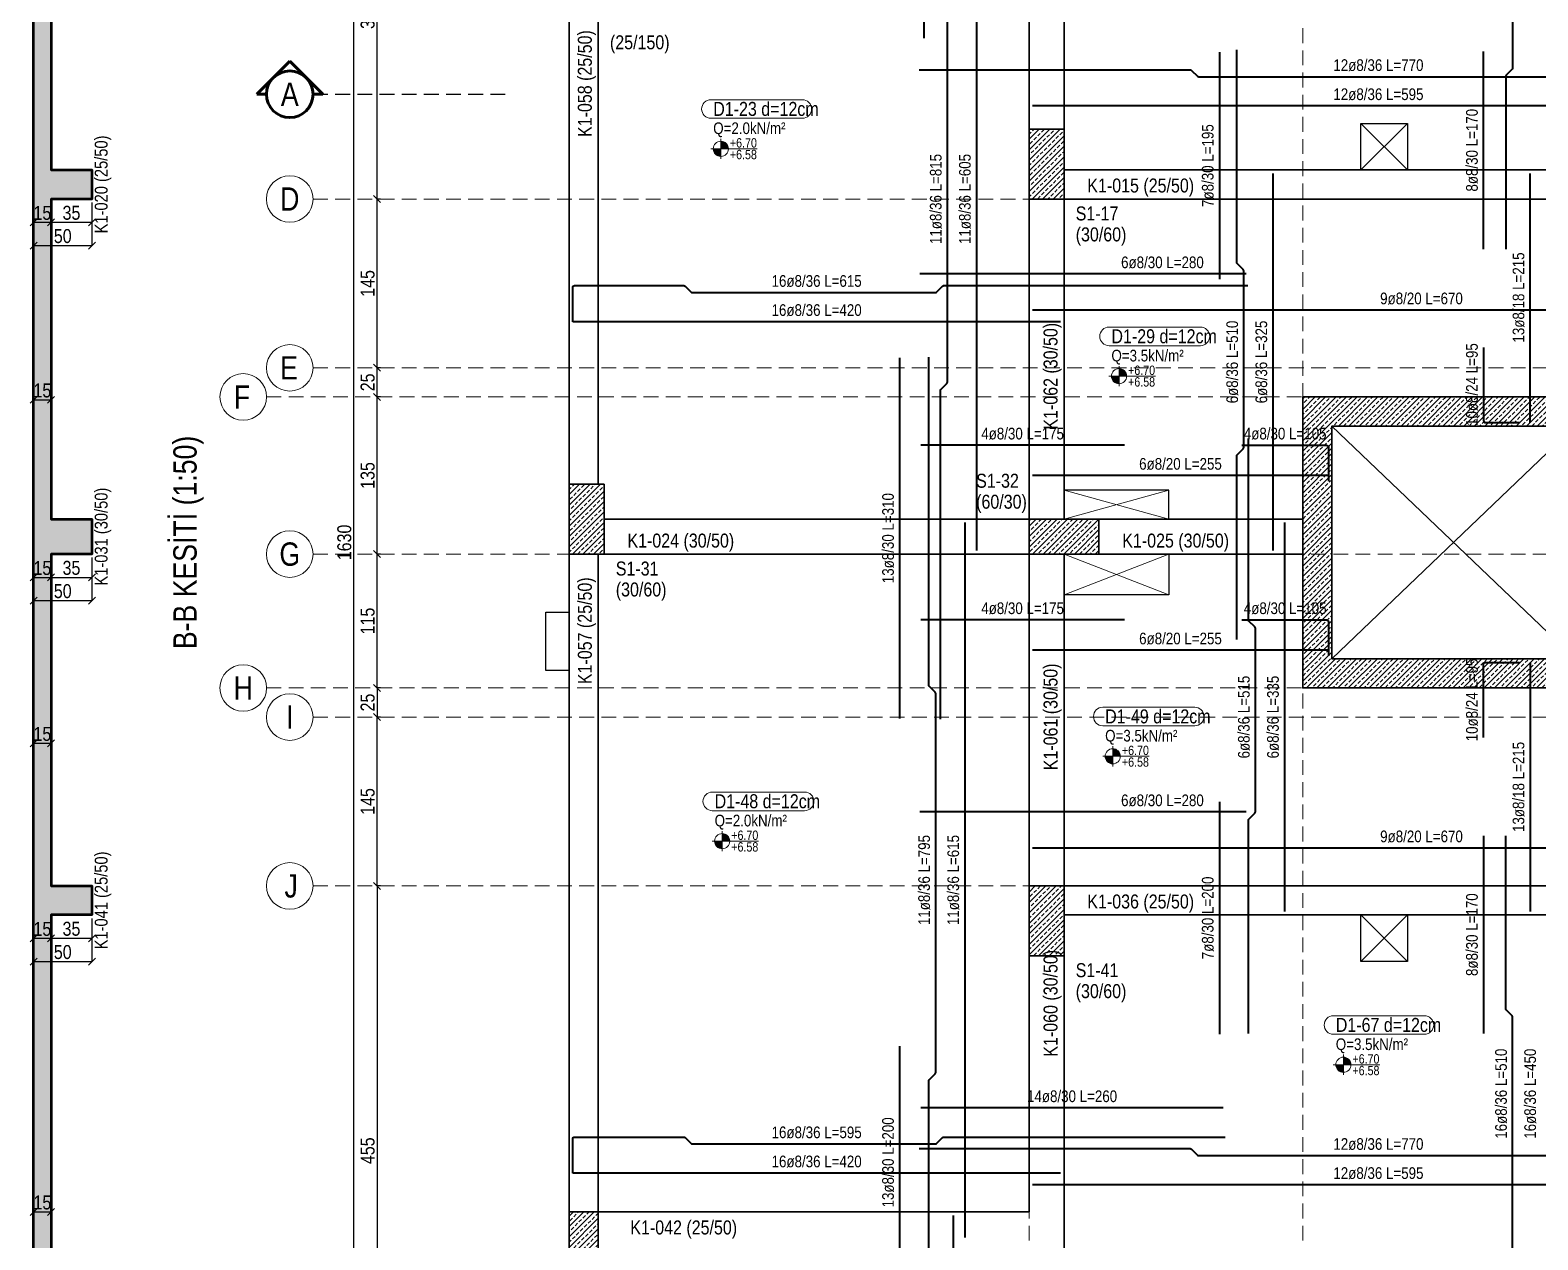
# Model space of a CAD drawing. Header units: millimetres. Extents: x 918 to 6439, y 631 to 3135.
# Drawn here: x 941 to 2236, y 1176 to 2215 of the extents above; entities that cross this region are included whole.
import ezdxf
from ezdxf.enums import TextEntityAlignment as Align

# ---------------------------------------------------------------- set-up
doc = ezdxf.new("R2010")
doc.units = ezdxf.units.MM
doc.linetypes.add('DASHED', pattern=[19.05, 12.7, -6.35])
for name, color, linetype, lineweight in [('AKS BALONU (BEYKENT)', 7, 'Continuous', 20), ('AKS CIZGISI (BEYKENT)', 252, 'DASHED', 20), ('AKS OLCU (BEYKENT)', 200, 'Continuous', 20), ('AKS YAZISI (BEYKENT)', 3, 'Continuous', 20), ('CIZGI (BEYKENT)', 1, 'Continuous', 20), ('DONATI (BEYKENT)', 4, 'Continuous', 40), ('DONATI YAZISI (BEYKENT)', 3, 'Continuous', 20), ('DOSEME ISMI (BEYKENT)', 9, 'Continuous', 20), ('DOSEME PAFTA (BEYKENT)', 3, 'Continuous', 20), ('KALIP BOSLUK (BEYKENT)', 30, 'Continuous', 25), ('KAT SINIRI (BEYKENT)', 41, 'Continuous', 25), ('KESIT (BEYKENT)', 151, 'Continuous', 25), ('KESIT CIZGISI (BEYKENT)', 3, 'Continuous', 50), ('KESIT ISMI (BEYKENT)', 6, 'Continuous', 20), ('KIRIS (BEYKENT)', 2, 'Continuous', 30), ('KIRIS ISMI (BEYKENT)', 40, 'Continuous', 20), ('KOLON (BEYKENT)', 3, 'Continuous', 30), ('KOLON ISMI (BEYKENT)', 91, 'Continuous', 20), ('KOT CIZGISI (BEYKENT)', 7, 'Continuous', 20), ('KOT YAZI (BEYKENT)', 7, 'Continuous', 20), ('OLCU (BEYKENT)', 14, 'Continuous', 20), ('TARAMA (BEYKENT)', 252, 'Continuous', 20), ('YUK YAZISI (BEYKENT)', 140, 'Continuous', 20)]:
    doc.layers.add(name, color=color, linetype=linetype, lineweight=lineweight)
doc.styles.add('DONATI YAZISI (BEYKENT)', font='')
doc.styles.add('YAZI (BEYKENT)', font='')
doc.styles.get('DONATI YAZISI (BEYKENT)').set_extended_font_data('Bahnschrift Light Condensed')
doc.styles.get('YAZI (BEYKENT)').set_extended_font_data('Bahnschrift Light Condensed')
doc.dimstyles.new('AKS_OLCU', dxfattribs={"dimtxt": 12, "dimasz": 3, "dimexe": 0.18, "dimexo": 3, "dimgap": 2, "dimtad": 1, "dimdec": 0, "dimrnd": 0.5, "dimzin": 12, "dimdsep": 46, "dimtxsty": 'YAZI (BEYKENT)', "dimtsz": 3, "dimcen": 0.09, "dimclrt": 7, "dimadec": 0, "dimazin": 0, "dimtfac": 1, "dimtdec": 4, "dimtix": 1, "dimtmove": 0, "dimatfit": 3, "dimfxl": 1, "dimtolj": 1, "dimtzin": 0, "dimarcsym": 0})
doc.dimstyles.new('PLAN_OLCU', dxfattribs={"dimtxt": 12, "dimasz": 3, "dimexe": 0.18, "dimexo": 3, "dimgap": 2, "dimtad": 1, "dimdec": 0, "dimrnd": 0.5, "dimzin": 12, "dimdsep": 46, "dimtxsty": 'YAZI (BEYKENT)', "dimtsz": 3, "dimcen": 0.09, "dimclrt": 7, "dimadec": 0, "dimazin": 0, "dimtfac": 1, "dimtdec": 4, "dimtix": 1, "dimtmove": 0, "dimatfit": 3, "dimfxl": 1, "dimtolj": 1, "dimtzin": 0, "dimarcsym": 0})
pattern_1 = [(45, (-160760.9784, -10846.006), (-4.49012806, 4.49012806), []), (45, (-160756.488, -10846.006), (-4.49012806, 4.49012806), [3.175, -1.5875])]

# ---------------------------------------------------------------- blocks, each defined once
blk = doc.blocks.new('*D192')
at = {"layer": 'DEFPOINTS', "color": 0, "transparency": 16777216}
for p in [(944, 2069.6), (959, 2069.6), (959, 2049.6)]:
    blk.add_point(p, dxfattribs=at)
at = {"layer": 'OLCU (BEYKENT)', "color": 0, "lineweight": -2, "transparency": 16777216}
for p, q in [((944, 2066.6), (944, 2049.4)), ((959, 2066.6), (959, 2049.4)), ((941, 2046.6), (947, 2052.6)), ((944, 2049.6), (959, 2049.6)), ((956, 2046.6), (962, 2052.6))]:
    blk.add_line(p, q, dxfattribs=at)
at = {"layer": 'OLCU (BEYKENT)', "color": 7, "lineweight": 20, "transparency": 16777216, "insert": (951.5, 2057.6), "char_height": 12, "attachment_point": 5, "style": 'YAZI (BEYKENT)'}
blk.add_mtext('\\A1;15', dxfattribs=at)
blk = doc.blocks.new('*D193')
at = {"layer": 'DEFPOINTS', "color": 0, "transparency": 16777216}
for p in [(959, 2069.6), (994, 2069.6), (994, 2049.6)]:
    blk.add_point(p, dxfattribs=at)
at = {"layer": 'OLCU (BEYKENT)', "color": 0, "lineweight": -2, "transparency": 16777216}
for p, q in [((959, 2066.6), (959, 2049.4)), ((994, 2066.6), (994, 2049.4)), ((956, 2046.6), (962, 2052.6)), ((959, 2049.6), (994, 2049.6)), ((991, 2046.6), (997, 2052.6))]:
    blk.add_line(p, q, dxfattribs=at)
at = {"layer": 'OLCU (BEYKENT)', "color": 7, "lineweight": 20, "transparency": 16777216, "insert": (976.5, 2057.7), "char_height": 12, "attachment_point": 5, "style": 'YAZI (BEYKENT)'}
blk.add_mtext('\\A1;35', dxfattribs=at)
blk = doc.blocks.new('*D194')
at = {"layer": 'DEFPOINTS', "color": 0, "transparency": 16777216}
for p in [(944, 2069.6), (994, 2069.6), (994, 2029.6)]:
    blk.add_point(p, dxfattribs=at)
at = {"layer": 'OLCU (BEYKENT)', "color": 0, "lineweight": -2, "transparency": 16777216}
for p, q in [((944, 2066.6), (944, 2029.4)), ((994, 2066.6), (994, 2029.4)), ((941, 2026.6), (947, 2032.6)), ((944, 2029.6), (994, 2029.6)), ((991, 2026.6), (997, 2032.6))]:
    blk.add_line(p, q, dxfattribs=at)
at = {"layer": 'OLCU (BEYKENT)', "color": 7, "lineweight": 20, "transparency": 16777216, "insert": (969, 2037.7), "char_height": 12, "attachment_point": 5, "style": 'YAZI (BEYKENT)'}
blk.add_mtext('\\A1;50', dxfattribs=at)
blk = doc.blocks.new('*D195')
at = {"layer": 'DEFPOINTS', "color": 0, "transparency": 16777216}
for p in [(944, 1764.6), (959, 1764.6), (959, 1744.6)]:
    blk.add_point(p, dxfattribs=at)
at = {"layer": 'OLCU (BEYKENT)', "color": 0, "lineweight": -2, "transparency": 16777216}
for p, q in [((944, 1761.6), (944, 1744.4)), ((959, 1761.6), (959, 1744.4)), ((941, 1741.6), (947, 1747.6)), ((944, 1744.6), (959, 1744.6)), ((956, 1741.6), (962, 1747.6))]:
    blk.add_line(p, q, dxfattribs=at)
at = {"layer": 'OLCU (BEYKENT)', "color": 7, "lineweight": 20, "transparency": 16777216, "insert": (951.5, 1752.6), "char_height": 12, "attachment_point": 5, "style": 'YAZI (BEYKENT)'}
blk.add_mtext('\\A1;15', dxfattribs=at)
blk = doc.blocks.new('*D196')
at = {"layer": 'DEFPOINTS', "color": 0, "transparency": 16777216}
for p in [(959, 1764.6), (994, 1764.6), (994, 1744.6)]:
    blk.add_point(p, dxfattribs=at)
at = {"layer": 'OLCU (BEYKENT)', "color": 0, "lineweight": -2, "transparency": 16777216}
for p, q in [((959, 1761.6), (959, 1744.4)), ((994, 1761.6), (994, 1744.4)), ((956, 1741.6), (962, 1747.6)), ((959, 1744.6), (994, 1744.6)), ((991, 1741.6), (997, 1747.6))]:
    blk.add_line(p, q, dxfattribs=at)
at = {"layer": 'OLCU (BEYKENT)', "color": 7, "lineweight": 20, "transparency": 16777216, "insert": (976.5, 1752.7), "char_height": 12, "attachment_point": 5, "style": 'YAZI (BEYKENT)'}
blk.add_mtext('\\A1;35', dxfattribs=at)
blk = doc.blocks.new('*D197')
at = {"layer": 'DEFPOINTS', "color": 0, "transparency": 16777216}
for p in [(944, 1764.6), (994, 1764.6), (994, 1724.6)]:
    blk.add_point(p, dxfattribs=at)
at = {"layer": 'OLCU (BEYKENT)', "color": 0, "lineweight": -2, "transparency": 16777216}
for p, q in [((944, 1761.6), (944, 1724.4)), ((994, 1761.6), (994, 1724.4)), ((941, 1721.6), (947, 1727.6)), ((944, 1724.6), (994, 1724.6)), ((991, 1721.6), (997, 1727.6))]:
    blk.add_line(p, q, dxfattribs=at)
at = {"layer": 'OLCU (BEYKENT)', "color": 7, "lineweight": 20, "transparency": 16777216, "insert": (969, 1732.7), "char_height": 12, "attachment_point": 5, "style": 'YAZI (BEYKENT)'}
blk.add_mtext('\\A1;50', dxfattribs=at)
blk = doc.blocks.new('*D198')
at = {"layer": 'DEFPOINTS', "color": 0, "transparency": 16777216}
for p in [(944, 1454.6), (959, 1454.6), (959, 1434.6)]:
    blk.add_point(p, dxfattribs=at)
at = {"layer": 'OLCU (BEYKENT)', "color": 0, "lineweight": -2, "transparency": 16777216}
for p, q in [((944, 1451.6), (944, 1434.4)), ((959, 1451.6), (959, 1434.4)), ((941, 1431.6), (947, 1437.6)), ((956, 1431.6), (962, 1437.6)), ((944, 1434.6), (959, 1434.6))]:
    blk.add_line(p, q, dxfattribs=at)
at = {"layer": 'OLCU (BEYKENT)', "color": 7, "lineweight": 20, "transparency": 16777216, "insert": (951.5, 1442.6), "char_height": 12, "attachment_point": 5, "style": 'YAZI (BEYKENT)'}
blk.add_mtext('\\A1;15', dxfattribs=at)
blk = doc.blocks.new('*D199')
at = {"layer": 'DEFPOINTS', "color": 0, "transparency": 16777216}
for p in [(959, 1454.6), (994, 1454.6), (994, 1434.6)]:
    blk.add_point(p, dxfattribs=at)
at = {"layer": 'OLCU (BEYKENT)', "color": 0, "lineweight": -2, "transparency": 16777216}
for p, q in [((959, 1451.6), (959, 1434.4)), ((994, 1451.6), (994, 1434.4)), ((956, 1431.6), (962, 1437.6)), ((991, 1431.6), (997, 1437.6)), ((959, 1434.6), (994, 1434.6))]:
    blk.add_line(p, q, dxfattribs=at)
at = {"layer": 'OLCU (BEYKENT)', "color": 7, "lineweight": 20, "transparency": 16777216, "insert": (976.5, 1442.7), "char_height": 12, "attachment_point": 5, "style": 'YAZI (BEYKENT)'}
blk.add_mtext('\\A1;35', dxfattribs=at)
blk = doc.blocks.new('*D200')
at = {"layer": 'DEFPOINTS', "color": 0, "transparency": 16777216}
for p in [(944, 1454.6), (994, 1454.6), (994, 1414.6)]:
    blk.add_point(p, dxfattribs=at)
at = {"layer": 'OLCU (BEYKENT)', "color": 0, "lineweight": -2, "transparency": 16777216}
for p, q in [((944, 1451.6), (944, 1414.4)), ((994, 1451.6), (994, 1414.4)), ((941, 1411.6), (947, 1417.6)), ((944, 1414.6), (994, 1414.6)), ((991, 1411.6), (997, 1417.6))]:
    blk.add_line(p, q, dxfattribs=at)
at = {"layer": 'OLCU (BEYKENT)', "color": 7, "lineweight": 20, "transparency": 16777216, "insert": (969, 1422.7), "char_height": 12, "attachment_point": 5, "style": 'YAZI (BEYKENT)'}
blk.add_mtext('\\A1;50', dxfattribs=at)
blk = doc.blocks.new('*D206')
at = {"layer": 'DEFPOINTS', "color": 0, "transparency": 16777216}
for p in [(944, 1917.1), (959, 1917.1), (959, 1897.1)]:
    blk.add_point(p, dxfattribs=at)
at = {"layer": 'OLCU (BEYKENT)', "color": 0, "lineweight": -2, "transparency": 16777216}
for p, q in [((944, 1914.1), (944, 1896.9)), ((959, 1914.1), (959, 1896.9)), ((941, 1894.1), (947, 1900.1)), ((944, 1897.1), (959, 1897.1)), ((956, 1894.1), (962, 1900.1))]:
    blk.add_line(p, q, dxfattribs=at)
at = {"layer": 'OLCU (BEYKENT)', "color": 7, "lineweight": 20, "transparency": 16777216, "insert": (951.5, 1905.1), "char_height": 12, "attachment_point": 5, "style": 'YAZI (BEYKENT)'}
blk.add_mtext('\\A1;15', dxfattribs=at)
blk = doc.blocks.new('*D207')
at = {"layer": 'DEFPOINTS', "color": 0, "transparency": 16777216}
for p in [(944, 1622.1), (959, 1622.1), (959, 1602.1)]:
    blk.add_point(p, dxfattribs=at)
at = {"layer": 'OLCU (BEYKENT)', "color": 0, "lineweight": -2, "transparency": 16777216}
for p, q in [((944, 1619.1), (944, 1601.9)), ((959, 1619.1), (959, 1601.9)), ((941, 1599.1), (947, 1605.1)), ((944, 1602.1), (959, 1602.1)), ((956, 1599.1), (962, 1605.1))]:
    blk.add_line(p, q, dxfattribs=at)
at = {"layer": 'OLCU (BEYKENT)', "color": 7, "lineweight": 20, "transparency": 16777216, "insert": (951.5, 1610.1), "char_height": 12, "attachment_point": 5, "style": 'YAZI (BEYKENT)'}
blk.add_mtext('\\A1;15', dxfattribs=at)
blk = doc.blocks.new('*D208')
at = {"layer": 'DEFPOINTS', "color": 0, "transparency": 16777216}
for p in [(944, 1219.6), (959, 1219.6), (959, 1199.6)]:
    blk.add_point(p, dxfattribs=at)
at = {"layer": 'OLCU (BEYKENT)', "color": 0, "lineweight": -2, "transparency": 16777216}
for p, q in [((944, 1216.6), (944, 1199.4)), ((959, 1216.6), (959, 1199.4)), ((941, 1196.6), (947, 1202.6)), ((944, 1199.6), (959, 1199.6)), ((956, 1196.6), (962, 1202.6))]:
    blk.add_line(p, q, dxfattribs=at)
at = {"layer": 'OLCU (BEYKENT)', "color": 7, "lineweight": 20, "transparency": 16777216, "insert": (951.5, 1207.6), "char_height": 12, "attachment_point": 5, "style": 'YAZI (BEYKENT)'}
blk.add_mtext('\\A1;15', dxfattribs=at)
blk = doc.blocks.new('*D241')
at = {"layer": 'AKS OLCU (BEYKENT)', "color": 0, "lineweight": -2, "transparency": 16777216}
for p, q in [((1222, 2586.6), (1216, 2592.6)), ((1219, 959.6), (1219, 2589.6)), ((1222, 2589.6), (1219.2, 2589.6)), ((1222, 956.6), (1216, 962.6)), ((1222, 959.6), (1219.2, 959.6))]:
    blk.add_line(p, q, dxfattribs=at)
at = {"layer": 'DEFPOINTS', "color": 0, "transparency": 16777216}
for p in [(1219, 2589.6), (1219, 2589.6), (1219, 959.6)]:
    blk.add_point(p, dxfattribs=at)
at = {"layer": 'AKS OLCU (BEYKENT)', "color": 7, "transparency": 16777216, "insert": (1210.9, 1774.6), "char_height": 12, "attachment_point": 5, "rotation": 90, "style": 'YAZI (BEYKENT)'}
blk.add_mtext('\\A1;1630', dxfattribs=at)
blk = doc.blocks.new('*D243')
at = {"layer": 'AKS OLCU (BEYKENT)', "color": 0, "lineweight": -2, "transparency": 16777216}
for p, q in [((1242, 1621.6), (1236, 1627.6)), ((1239, 1479.6), (1239, 1624.6)), ((1242, 1624.6), (1239.2, 1624.6)), ((1242, 1476.6), (1236, 1482.6)), ((1242, 1479.6), (1239.2, 1479.6))]:
    blk.add_line(p, q, dxfattribs=at)
at = {"layer": 'DEFPOINTS', "color": 0, "transparency": 16777216}
for p in [(1239, 1624.6), (1239, 1624.6), (1239, 1479.6)]:
    blk.add_point(p, dxfattribs=at)
at = {"layer": 'AKS OLCU (BEYKENT)', "color": 7, "transparency": 16777216, "insert": (1230.9, 1552.1), "char_height": 12, "attachment_point": 5, "rotation": 90, "style": 'YAZI (BEYKENT)'}
blk.add_mtext('\\A1;145', dxfattribs=at)
blk = doc.blocks.new('*D244')
at = {"layer": 'AKS OLCU (BEYKENT)', "color": 0, "lineweight": -2, "transparency": 16777216}
for p, q in [((1242, 1761.6), (1236, 1767.6)), ((1239, 1649.6), (1239, 1764.6)), ((1242, 1764.6), (1239.2, 1764.6)), ((1242, 1646.6), (1236, 1652.6)), ((1242, 1649.6), (1239.2, 1649.6))]:
    blk.add_line(p, q, dxfattribs=at)
at = {"layer": 'DEFPOINTS', "color": 0, "transparency": 16777216}
for p in [(1239, 1764.6), (1239, 1764.6), (1239, 1649.6)]:
    blk.add_point(p, dxfattribs=at)
at = {"layer": 'AKS OLCU (BEYKENT)', "color": 7, "transparency": 16777216, "insert": (1230.9, 1707.1), "char_height": 12, "attachment_point": 5, "rotation": 90, "style": 'YAZI (BEYKENT)'}
blk.add_mtext('\\A1;115', dxfattribs=at)
blk = doc.blocks.new('*D245')
at = {"layer": 'AKS OLCU (BEYKENT)', "color": 0, "lineweight": -2, "transparency": 16777216}
for p, q in [((1242, 1896.6), (1236, 1902.6)), ((1239, 1764.6), (1239, 1899.6)), ((1242, 1899.6), (1239.2, 1899.6)), ((1242, 1761.6), (1236, 1767.6)), ((1242, 1764.6), (1239.2, 1764.6))]:
    blk.add_line(p, q, dxfattribs=at)
at = {"layer": 'DEFPOINTS', "color": 0, "transparency": 16777216}
for p in [(1239, 1899.6), (1239, 1899.6), (1239, 1764.6)]:
    blk.add_point(p, dxfattribs=at)
at = {"layer": 'AKS OLCU (BEYKENT)', "color": 7, "transparency": 16777216, "insert": (1230.9, 1832.1), "char_height": 12, "attachment_point": 5, "rotation": 90, "style": 'YAZI (BEYKENT)'}
blk.add_mtext('\\A1;135', dxfattribs=at)
blk = doc.blocks.new('*D246')
at = {"layer": 'AKS OLCU (BEYKENT)', "color": 0, "lineweight": -2, "transparency": 16777216}
for p, q in [((1242, 2066.6), (1236, 2072.6)), ((1239, 1924.6), (1239, 2069.6)), ((1242, 2069.6), (1239.2, 2069.6)), ((1242, 1921.6), (1236, 1927.6)), ((1242, 1924.6), (1239.2, 1924.6))]:
    blk.add_line(p, q, dxfattribs=at)
at = {"layer": 'DEFPOINTS', "color": 0, "transparency": 16777216}
for p in [(1239, 2069.6), (1239, 2069.6), (1239, 1924.6)]:
    blk.add_point(p, dxfattribs=at)
at = {"layer": 'AKS OLCU (BEYKENT)', "color": 7, "transparency": 16777216, "insert": (1230.9, 1997.1), "char_height": 12, "attachment_point": 5, "rotation": 90, "style": 'YAZI (BEYKENT)'}
blk.add_mtext('\\A1;145', dxfattribs=at)
blk = doc.blocks.new('*D247')
at = {"layer": 'AKS OLCU (BEYKENT)', "color": 0, "lineweight": -2, "transparency": 16777216}
for p, q in [((1242, 2381.6), (1236, 2387.6)), ((1239, 2069.6), (1239, 2384.6)), ((1242, 2384.6), (1239.2, 2384.6)), ((1242, 2066.6), (1236, 2072.6)), ((1242, 2069.6), (1239.2, 2069.6))]:
    blk.add_line(p, q, dxfattribs=at)
at = {"layer": 'DEFPOINTS', "color": 0, "transparency": 16777216}
for p in [(1239, 2384.6), (1239, 2384.6), (1239, 2069.6)]:
    blk.add_point(p, dxfattribs=at)
at = {"layer": 'AKS OLCU (BEYKENT)', "color": 7, "transparency": 16777216, "insert": (1230.9, 2227.1), "char_height": 12, "attachment_point": 5, "rotation": 90, "style": 'YAZI (BEYKENT)'}
blk.add_mtext('\\A1;315', dxfattribs=at)
blk = doc.blocks.new('*D250')
at = {"layer": 'AKS OLCU (BEYKENT)', "color": 0, "lineweight": -2, "transparency": 16777216}
for p, q in [((1242, 1921.6), (1236, 1927.6)), ((1239, 1899.6), (1239, 1924.6)), ((1241.8, 1924.6), (1239.2, 1924.6)), ((1242, 1896.6), (1236, 1902.6)), ((1242, 1899.6), (1239.2, 1899.6))]:
    blk.add_line(p, q, dxfattribs=at)
at = {"layer": 'DEFPOINTS', "color": 0, "transparency": 16777216}
for p in [(1238.8, 1924.6), (1239, 1924.6), (1239, 1899.6)]:
    blk.add_point(p, dxfattribs=at)
at = {"layer": 'AKS OLCU (BEYKENT)', "color": 7, "transparency": 16777216, "insert": (1230.9, 1912.1), "char_height": 12, "attachment_point": 5, "rotation": 90, "style": 'YAZI (BEYKENT)'}
blk.add_mtext('\\A1;25', dxfattribs=at)
blk = doc.blocks.new('*D251')
at = {"layer": 'AKS OLCU (BEYKENT)', "color": 0, "lineweight": -2, "transparency": 16777216}
for p, q in [((1242, 1646.6), (1236, 1652.6)), ((1239, 1649.6), (1239, 1624.6)), ((1242, 1649.6), (1239.2, 1649.6)), ((1242, 1621.6), (1236, 1627.6)), ((1241.8, 1624.6), (1239.2, 1624.6))]:
    blk.add_line(p, q, dxfattribs=at)
at = {"layer": 'DEFPOINTS', "color": 0, "transparency": 16777216}
for p in [(1239, 1649.6), (1238.8, 1624.6), (1239, 1624.6)]:
    blk.add_point(p, dxfattribs=at)
at = {"layer": 'AKS OLCU (BEYKENT)', "color": 7, "transparency": 16777216, "insert": (1230.9, 1637.1), "char_height": 12, "attachment_point": 5, "rotation": 90, "style": 'YAZI (BEYKENT)'}
blk.add_mtext('\\A1;25', dxfattribs=at)
blk = doc.blocks.new('*D252')
at = {"layer": 'AKS OLCU (BEYKENT)', "color": 0, "lineweight": -2, "transparency": 16777216}
for p, q in [((1242, 1476.6), (1236, 1482.6)), ((1239, 1479.6), (1239, 1024.6)), ((1242, 1479.6), (1239.2, 1479.6)), ((1242, 1021.6), (1236, 1027.6)), ((1242, 1024.6), (1239.2, 1024.6))]:
    blk.add_line(p, q, dxfattribs=at)
at = {"layer": 'DEFPOINTS', "color": 0, "transparency": 16777216}
for p in [(1239, 1479.6), (1239, 1024.6), (1239, 1024.6)]:
    blk.add_point(p, dxfattribs=at)
at = {"layer": 'AKS OLCU (BEYKENT)', "color": 7, "transparency": 16777216, "insert": (1230.9, 1252.1), "char_height": 12, "attachment_point": 5, "rotation": 90, "style": 'YAZI (BEYKENT)'}
blk.add_mtext('\\A1;455', dxfattribs=at)

msp = doc.modelspace()

# ---------------------------------------------------------------- hatches: boundary and pattern name
at = {"layer": 'KOT CIZGISI (BEYKENT)', "true_color": 0x000000}
h = msp.add_hatch(color=18, dxfattribs=at)
h.dxf.hatch_style = 1
h.paths.add_polyline_path([(1534.2, 2112.7), (1527.7, 2112.7, 0.414214), (1534.2, 2106.2)])
h = msp.add_hatch(color=18, dxfattribs=at)
h.dxf.hatch_style = 1
h.paths.add_polyline_path([(1534.2, 2119.2), (1534.2, 2112.7), (1540.7, 2112.7, 0.414214)])
h = msp.add_hatch(color=18, dxfattribs=at)
h.dxf.hatch_style = 1
h.paths.add_polyline_path([(1876.2, 1917.4), (1869.7, 1917.4, 0.414214), (1876.2, 1910.9)])
h = msp.add_hatch(color=18, dxfattribs=at)
h.dxf.hatch_style = 1
h.paths.add_polyline_path([(1876.2, 1923.9), (1876.2, 1917.4), (1882.8, 1917.4, 0.414214)])
h = msp.add_hatch(color=18, dxfattribs=at)
h.dxf.hatch_style = 1
h.paths.add_polyline_path([(1870.8, 1597.4), (1870.8, 1590.9), (1877.4, 1590.9, 0.414214)])
h = msp.add_hatch(color=18, dxfattribs=at)
h.dxf.hatch_style = 1
h.paths.add_polyline_path([(1870.8, 1590.9), (1864.3, 1590.9, 0.414214), (1870.8, 1584.4)])
h = msp.add_hatch(color=18, dxfattribs=at)
h.dxf.hatch_style = 1
h.paths.add_polyline_path([(1535.4, 1518), (1528.9, 1518, 0.414214), (1535.4, 1511.5)])
h = msp.add_hatch(color=18, dxfattribs=at)
h.dxf.hatch_style = 1
h.paths.add_polyline_path([(1535.4, 1524.5), (1535.4, 1518), (1542, 1518, 0.414214)])
h = msp.add_hatch(color=18, dxfattribs=at)
h.dxf.hatch_style = 1
h.paths.add_polyline_path([(2068.9, 1326), (2062.4, 1326, 0.414214), (2068.9, 1319.4)])
h = msp.add_hatch(color=18, dxfattribs=at)
h.dxf.hatch_style = 1
h.paths.add_polyline_path([(2068.9, 1332.5), (2068.9, 1326), (2075.4, 1326, 0.414214)])
at = {"layer": 'TARAMA (BEYKENT)'}
h = msp.add_hatch(dxfattribs=at)
h.set_pattern_fill('ANSI33', color=256, style=0)
h.set_pattern_definition(pattern_1)
h.paths.add_polyline_path([(959, 879.6), (944, 879.6), (944, 2669.6), (959, 2669.6), (959, 2589.6), (994, 2589.6), (994, 2559.6), (959, 2559.6), (959, 2094.6), (994, 2094.6), (994, 2069.6), (959, 2069.6), (959, 1794.6), (994, 1794.6), (994, 1764.6), (959, 1764.6), (959, 1479.6), (994, 1479.6), (994, 1454.6), (959, 1454.6), (959, 989.6), (994, 989.6), (994, 959.6), (959, 959.6)])
h = msp.add_hatch(dxfattribs=at)
h.set_pattern_fill('ANSI33', color=256, style=0)
h.set_pattern_definition(pattern_1)
h.paths.add_polyline_path([(1799, 2069.6), (1829, 2069.6), (1829, 2129.6), (1799, 2129.6)])
h = msp.add_hatch(dxfattribs=at)
h.set_pattern_fill('ANSI33', color=256, style=0)
h.set_pattern_definition(pattern_1)
h.paths.add_polyline_path([(2034, 1899.6), (2034, 1649.6), (2263, 1649.6), (2263, 1624.6), (2293, 1624.6), (2293, 1674.6), (2059, 1674.6), (2059, 1874.6), (2293, 1874.6), (2293, 1924.6), (2263, 1924.6), (2263, 1899.6)])
h = msp.add_hatch(dxfattribs=at)
h.set_pattern_fill('ANSI33', color=256, style=0)
h.set_pattern_definition(pattern_1)
h.paths.add_polyline_path([(1404, 1764.6), (1434, 1764.6), (1434, 1824.6), (1404, 1824.6)])
h = msp.add_hatch(dxfattribs=at)
h.set_pattern_fill('ANSI33', color=256, style=0)
h.set_pattern_definition(pattern_1)
h.paths.add_polyline_path([(1799, 1764.6), (1859, 1764.6), (1859, 1794.6), (1799, 1794.6)])
h = msp.add_hatch(dxfattribs=at)
h.set_pattern_fill('ANSI33', color=256, style=0)
h.set_pattern_definition(pattern_1)
h.paths.add_polyline_path([(1799, 1419.6), (1829, 1419.6), (1829, 1479.6), (1799, 1479.6)])
h = msp.add_hatch(dxfattribs=at)
h.set_pattern_fill('ANSI33', color=256, style=0)
h.set_pattern_definition(pattern_1)
h.paths.add_polyline_path([(1404, 1024.6), (1429, 1024.6), (1429, 1199.6), (1404, 1199.6)])

# ---------------------------------------------------------------- linework, layer by layer
at = {"layer": 'AKS BALONU (BEYKENT)'}
for centre in [(1164, 2069.6), (1164, 1924.6), (1124, 1899.6), (1164, 1764.6), (1124, 1649.6), (1164, 1624.6), (1164, 1479.6)]:
    msp.add_circle(centre, 20, dxfattribs=at)
at = {"layer": 'AKS CIZGISI (BEYKENT)'}
for p, q in [((1404, 679.6), (1404, 2869.6)), ((1799, 679.6), (1799, 2869.6)), ((2034, 679.6), (2034, 2869.6)), ((1184, 2069.6), (6359, 2069.6)), ((1184, 1924.6), (6359, 1924.6)), ((1144, 1899.6), (6399, 1899.6)), ((1184, 1764.6), (6359, 1764.6)), ((1144, 1649.6), (6399, 1649.6)), ((1184, 1624.6), (6359, 1624.6)), ((1184, 1479.6), (6359, 1479.6))]:
    msp.add_line(p, q, dxfattribs=at)
at = {"layer": 'CIZGI (BEYKENT)'}
for p, q in [((2084, 2094.6), (2124, 2134.6)), ((2084, 2134.6), (2124, 2094.6)), ((2059, 1674.6), (2268, 1874.6)), ((2059, 1874.6), (2268, 1674.6)), ((1829, 1794.6), (1919, 1819.6)), ((1829, 1819.6), (1919, 1794.6)), ((1829, 1729.6), (1919, 1764.6)), ((1829, 1764.6), (1919, 1729.6)), ((2084, 1414.6), (2124, 1454.6)), ((2084, 1454.6), (2124, 1414.6))]:
    msp.add_line(p, q, dxfattribs=at)
at = {"layer": 'DONATI (BEYKENT)'}
for points in [[(1708.8, 2207.8), (1708.8, 2605.1, -0.414214), (1710.3, 2606.6), (1714.8, 2606.6)], [(2208.3, 2532.3), (2208.3, 2419.2, 0.198912), (2208.8, 2418.1), (2213.9, 2413, -0.198912), (2214.3, 2411.9), (2214.3, 2182.2, -0.198912), (2213.9, 2181.1), (2208.8, 2176, 0.198912), (2208.3, 2174.9), (2208.3, 2026.6)], [(1722.8, 1622.8), (1722.8, 1904.9, -0.198912), (1723.2, 1906), (1728.3, 1911.1, 0.198912), (1728.8, 1912.2), (1728.8, 2231.9, 0.198912), (1728.3, 2233), (1723.2, 2238.1, -0.198912), (1722.8, 2239.2), (1722.8, 2433.6)], [(1977.4, 1691.3), (1977.4, 1848.9, -0.198912), (1977.8, 1850), (1982.9, 1855.1, 0.198912), (1983.4, 1856.2), (1983.4, 2007.9, 0.198912), (1982.9, 2009), (1977.8, 2014.1, -0.198912), (1977.4, 2015.2), (1977.4, 2197.8)], [(1704.5, 2180.6), (1937.4, 2180.6, -0.198912), (1938.5, 2180.1), (1943.6, 2175, 0.198912), (1944.6, 2174.6), (2258.4, 2174.6, 0.198912), (2259.5, 2175), (2264.6, 2180.1, -0.198912), (2265.6, 2180.6), (2469.8, 2180.6)], [(1407, 1964.2), (1407, 1993.7, -0.414214), (1408.5, 1995.2), (1502.4, 1995.2, -0.198912), (1503.5, 1994.7), (1508.6, 1989.6, 0.198912), (1509.6, 1989.2), (1718.4, 1989.2, 0.198912), (1719.5, 1989.6), (1724.6, 1994.7, -0.198912), (1725.6, 1995.2), (1986.8, 1995.2)], [(1712.8, 1142.8), (1712.8, 1311.9, -0.198912), (1713.2, 1313), (1718.3, 1318.1, 0.198912), (1718.8, 1319.2), (1718.8, 1644.9, 0.198912), (1718.3, 1646), (1713.2, 1651.1, -0.198912), (1712.8, 1652.2), (1712.8, 1933.8)], [(2189.3, 1942.1), (2189.3, 1879.1, 0.414214), (2190.8, 1877.6), (2220.3, 1877.6)], [(1981.8, 1858.1), (2054.5, 1858.1, -0.414214), (2056, 1856.6), (2056, 1827.1)], [(1987.4, 1352.8), (1987.4, 1535.9, -0.198912), (1987.8, 1537), (1992.9, 1542.1, 0.198912), (1993.4, 1543.2), (1993.4, 1700.9, 0.198912), (1992.9, 1702), (1987.8, 1707.1, -0.198912), (1987.4, 1708.2), (1987.4, 1863.8)], [(1981.8, 1708.1), (2054.5, 1708.1, -0.414214), (2056, 1706.6), (2056, 1677.1)], [(2189.3, 1607.1), (2189.3, 1670.1, -0.414214), (2190.8, 1671.6), (2220.3, 1671.6)], [(2208.3, 1016.8), (2208.3, 1129.9, -0.198912), (2208.8, 1131), (2213.9, 1136.1, 0.198912), (2214.3, 1137.2), (2214.3, 1366.9, 0.198912), (2213.9, 1368), (2208.8, 1373.1, -0.198912), (2208.3, 1374.2), (2208.3, 1522.6)], [(1407, 1232.9), (1407, 1262.4, -0.414214), (1408.5, 1263.9), (1502.4, 1263.9, -0.198912), (1503.5, 1263.5), (1508.6, 1258.3, 0.198912), (1509.6, 1257.9), (1718.4, 1257.9, 0.198912), (1719.5, 1258.3), (1724.6, 1263.5, -0.198912), (1725.6, 1263.9), (1967.3, 1263.9)], [(1704.5, 1253.9), (1937.4, 1253.9, -0.198912), (1938.5, 1253.5), (1943.6, 1248.3, 0.198912), (1944.6, 1247.9), (2258.4, 1247.9, 0.198912), (2259.5, 1248.3), (2264.6, 1253.5, -0.198912), (2265.6, 1253.9), (2469.8, 1253.9)]]:
    msp.add_lwpolyline(points, format="xyb", dxfattribs=at)
for points in [[(1753.8, 2371.6), (1753.8, 1767.6)], [(1962.4, 2195.8), (1962.4, 2000.8)], [(2189.3, 2026.6), (2189.3, 2196.3)], [(2396, 2149.6), (1802, 2149.6)], [(2008.4, 2091.6), (2008.4, 1767.6)], [(2229.3, 1877.6), (2229.3, 2091.6)], [(1985.3, 2005.2), (1705, 2005.2)], [(2470, 1974.2), (1802, 1974.2)], [(1826, 1964.2), (1407, 1964.2)], [(1687.8, 1933.3), (1687.8, 1623.3)], [(1880.8, 1858.1), (1706, 1858.1)], [(2056, 1832.1), (1802, 1832.1)], [(1743.8, 1791.6), (1743.8, 1177.6)], [(2018.4, 1791.6), (2018.4, 1457.6)], [(1880.8, 1708.1), (1706, 1708.1)], [(2056, 1682.1), (1802, 1682.1)], [(2229.3, 1671.6), (2229.3, 1457.6)], [(1985.3, 1543.1), (1705, 1543.1)], [(1962.4, 1551.8), (1962.4, 1352.3)], [(2189.3, 1522.6), (2189.3, 1352.8)], [(2470, 1512.1), (1802, 1512.1)], [(1687.8, 1341.8), (1687.8, 1142.3)], [(1965.8, 1288.9), (1706, 1288.9)], [(1826, 1232.9), (1407, 1232.9)], [(2396, 1222.9), (1802, 1222.9)], [(1733.8, 1196.6), (1733.8, 1027.6)]]:
    msp.add_lwpolyline(points, dxfattribs=at)
at = {"layer": 'DOSEME PAFTA (BEYKENT)'}
for points in [[(1525.7, 2154.9), (1604.2, 2154.9, -1), (1604.2, 2138.9), (1525.7, 2138.9, -1)], [(1867.7, 1959.6), (1946.1, 1959.6, -1), (1946.1, 1943.6), (1867.7, 1943.6, -1)], [(1862.3, 1633.1), (1941.2, 1633.1, -1), (1941.2, 1617.1), (1862.3, 1617.1, -1)], [(1526.9, 1560.2), (1606.2, 1560.2, -1), (1606.2, 1544.2), (1526.9, 1544.2, -1)], [(2060.4, 1368.1), (2138.5, 1368.1, -1), (2138.5, 1352.1), (2060.4, 1352.1, -1)]]:
    msp.add_lwpolyline(points, format="xyb", close=True, dxfattribs=at)
at = {"layer": 'KALIP BOSLUK (BEYKENT)'}
for points in [[(2084, 2134.6), (2124, 2134.6), (2124, 2094.6), (2084, 2094.6)], [(2059, 1874.6), (2268, 1874.6), (2268, 1674.6), (2059, 1674.6)], [(1919, 1819.6), (1829, 1819.6), (1829, 1794.6), (1919, 1794.6)], [(1919, 1729.6), (1829, 1729.6), (1829, 1764.6), (1919, 1764.6)], [(2084, 1454.6), (2124, 1454.6), (2124, 1414.6), (2084, 1414.6)]]:
    msp.add_lwpolyline(points, close=True, dxfattribs=at)
at = {"layer": 'KAT SINIRI (BEYKENT)'}
msp.add_lwpolyline([(4549, 939.6), (3884, 939.6), (3884, 994.6), (2084, 994.6), (2084, 939.6), (1404, 939.6), (1404, 1664.6), (1384, 1664.6), (1384, 1714.6), (1404, 1714.6), (1404, 2609.6), (2084, 2609.6), (2084, 2554.6), (3884, 2554.6), (3884, 2609.6), (4549, 2609.6)], dxfattribs=at)
at = {"layer": 'KESIT (BEYKENT)', "lineweight": 60}
for points in [[(1164, 2187.9), (1135.7, 2159.6)], [(1192.3, 2159.6), (1164, 2187.9)], [(1135.7, 2159.6), (1144, 2159.6)], [(1184, 2159.6), (1192.3, 2159.6)]]:
    msp.add_lwpolyline(points, dxfattribs=at)
at = {"layer": 'KESIT (BEYKENT)', "linetype": 'DASHED'}
msp.add_lwpolyline([(1184, 2159.6), (1354, 2159.6)], dxfattribs=at)
at = {"layer": 'KESIT (BEYKENT)', "lineweight": 60}
msp.add_circle((1164, 2159.6), 20, dxfattribs=at)
at = {"layer": 'KESIT CIZGISI (BEYKENT)'}
for points in [[(959, 879.6), (944, 879.6), (944, 2669.6)], [(959, 2559.6), (959, 2094.6), (994, 2094.6), (994, 2069.6), (959, 2069.6), (959, 1794.6), (994, 1794.6), (994, 1764.6), (959, 1764.6), (959, 1479.6), (994, 1479.6), (994, 1454.6), (959, 1454.6), (959, 989.6), (994, 989.6), (994, 959.6), (959, 959.6), (959, 879.6)]]:
    msp.add_lwpolyline(points, dxfattribs=at)
at = {"layer": 'KIRIS (BEYKENT)'}
for p, q in [((1799, 2129.6), (1799, 2329.6)), ((1829, 2329.6), (1829, 2129.6)), ((1404, 1824.6), (1404, 2234.6)), ((1429, 2234.6), (1429, 1824.6)), ((1829, 2094.6), (2374, 2094.6)), ((1799, 1794.6), (1799, 2069.6)), ((2374, 2069.6), (1829, 2069.6)), ((1829, 2069.6), (1829, 1794.6)), ((1434, 1794.6), (1799, 1794.6)), ((1859, 1794.6), (2034, 1794.6)), ((1404, 1199.6), (1404, 1764.6)), ((1429, 1764.6), (1429, 1199.6)), ((1799, 1764.6), (1434, 1764.6)), ((1799, 1479.6), (1799, 1764.6)), ((1829, 1764.6), (1829, 1479.6)), ((2034, 1764.6), (1859, 1764.6)), ((1829, 1479.6), (2374, 1479.6)), ((2374, 1454.6), (1829, 1454.6)), ((1799, 1199.6), (1799, 1419.6)), ((1829, 1419.6), (1829, 1054.6)), ((1429, 1199.6), (1799, 1199.6))]:
    msp.add_line(p, q, dxfattribs=at)
at = {"layer": 'KOLON (BEYKENT)'}
for points in [[(1799, 2069.6), (1829, 2069.6), (1829, 2129.6), (1799, 2129.6)], [(2034, 1899.6), (2034, 1649.6), (2263, 1649.6), (2263, 1624.6), (2293, 1624.6), (2293, 1674.6), (2059, 1674.6), (2059, 1874.6), (2293, 1874.6), (2293, 1924.6), (2263, 1924.6), (2263, 1899.6)], [(1404, 1764.6), (1434, 1764.6), (1434, 1824.6), (1404, 1824.6)], [(1799, 1764.6), (1859, 1764.6), (1859, 1794.6), (1799, 1794.6)], [(1799, 1419.6), (1829, 1419.6), (1829, 1479.6), (1799, 1479.6)], [(1404, 1024.6), (1429, 1024.6), (1429, 1199.6), (1404, 1199.6)]]:
    msp.add_lwpolyline(points, close=True, dxfattribs=at)
at = {"layer": 'KOT CIZGISI (BEYKENT)'}
for p, q in [((1525.5, 2112.7), (1565.5, 2112.7)), ((1534.2, 2121.4), (1534.2, 2104)), ((1867.5, 1917.4), (1907.5, 1917.4)), ((1876.2, 1926.1), (1876.2, 1908.7)), ((1870.8, 1599.6), (1870.8, 1582.2)), ((1862.2, 1590.9), (1902.2, 1590.9)), ((1526.7, 1518), (1566.7, 1518)), ((1535.4, 1526.7), (1535.4, 1509.3)), ((2068.9, 1334.7), (2068.9, 1317.3)), ((2060.2, 1326), (2100.2, 1326))]:
    msp.add_line(p, q, dxfattribs=at)
for centre in [(1534.2, 2112.7), (1876.2, 1917.4), (1870.8, 1590.9), (1535.4, 1518), (2068.9, 1326)]:
    msp.add_circle(centre, 6.52, dxfattribs=at)

# ---------------------------------------------------------------- texts
at = {"layer": 'AKS YAZISI (BEYKENT)', "style": 'YAZI (BEYKENT)'}
for s, p in [('D', (1164, 2069.6)), ('E', (1163.3, 1924.6)), ('F', (1123, 1899.6)), ('G', (1164, 1764.6)), ('H', (1124, 1649.6)), ('I', (1164, 1624.6)), ('J', (1165.2, 1479.6))]:
    msp.add_text(s, height=20, dxfattribs=at).set_placement(p, align=Align.MIDDLE_CENTER)
at = {"layer": 'DONATI YAZISI (BEYKENT)', "style": 'DONATI YAZISI (BEYKENT)'}
for s, p in [('12ø8/36 L=770', (2099, 2184.6)), ('12ø8/36 L=595', (2099, 2159.6)), ('6ø8/30 L=280', (1913.5, 2015.2)), ('16ø8/36 L=615', (1616.5, 1999.2)), ('9ø8/20 L=670', (2136, 1984.2)), ('16ø8/36 L=420', (1616.5, 1974.2)), ('4ø8/30 L=175', (1793.4, 1868.1)), ('4ø8/30 L=105', (2018.9, 1868.1)), ('6ø8/20 L=255', (1929, 1842.1)), ('4ø8/30 L=175', (1793.4, 1718.1)), ('4ø8/30 L=105', (2018.9, 1718.1)), ('6ø8/20 L=255', (1929, 1692.1)), ('6ø8/30 L=280', (1913.5, 1553.1)), ('9ø8/20 L=670', (2136, 1522.1)), ('14ø8/30 L=260', (1835.9, 1298.9)), ('16ø8/36 L=595', (1616.5, 1267.9)), ('12ø8/36 L=770', (2099, 1257.9)), ('16ø8/36 L=420', (1616.5, 1242.9)), ('12ø8/36 L=595', (2099, 1232.9))]:
    msp.add_text(s, height=10, dxfattribs=at).set_placement(p, align=Align.MIDDLE_CENTER)
for s, p in [('8ø8/30 L=170', (2179.3, 2111.5)), ('7ø8/30 L=195', (1952.4, 2098.3)), ('11ø8/36 L=815', (1718.8, 2069.6)), ('11ø8/36 L=605', (1743.8, 2069.6)), ('13ø8/18 L=215', (2219.3, 1985)), ('6ø8/36 L=510', (1973.4, 1929.6)), ('6ø8/36 L=325', (1998.4, 1929.6)), ('10ø8/24 L=95', (2179.3, 1910.2)), ('13ø8/30 L=310', (1677.8, 1778.3)), ('10ø8/24 L=95', (2179.3, 1639.3)), ('6ø8/36 L=515', (1983.4, 1624.6)), ('6ø8/36 L=335', (2008.4, 1624.6)), ('13ø8/18 L=215', (2219.3, 1564.6)), ('11ø8/36 L=795', (1708.8, 1484.6)), ('11ø8/36 L=615', (1733.8, 1484.6)), ('7ø8/30 L=200', (1952.4, 1452.1)), ('8ø8/30 L=170', (2179.3, 1437.7)), ('16ø8/36 L=510', (2204.3, 1301.1)), ('16ø8/36 L=450', (2229.3, 1301.1)), ('13ø8/30 L=200', (1677.8, 1242.1))]:
    msp.add_text(s, height=10, rotation=90, dxfattribs=at).set_placement(p, align=Align.MIDDLE_CENTER)
at = {"layer": 'DOSEME ISMI (BEYKENT)', "style": 'YAZI (BEYKENT)'}
for s, p in [('D1-23 d=12cm', (1527.7, 2137.4)), ('D1-29 d=12cm', (1869.7, 1942.1)), ('D1-49 d=12cm', (1864.3, 1615.6)), ('D1-48 d=12cm', (1528.9, 1542.7)), ('D1-67 d=12cm', (2062.4, 1350.6))]:
    msp.add_text(s, height=12, dxfattribs=at).set_placement(p, align=Align.BOTTOM_LEFT)
at = {"layer": 'KESIT ISMI (BEYKENT)', "lineweight": 20, "style": 'YAZI (BEYKENT)'}
msp.add_text('A', height=20, dxfattribs=at).set_placement((1164, 2159.6), align=Align.MIDDLE_CENTER)
msp.add_text('B-B KESİTİ (1:50)', height=20, rotation=90, dxfattribs=at).set_placement((1074, 1774.6), align=Align.MIDDLE_CENTER)
at = {"layer": 'KIRIS ISMI (BEYKENT)', "style": 'YAZI (BEYKENT)'}
for s, p in [('K1-058 (25/50)', (1427, 2214.6)), ('K1-062 (30/50)', (1827, 1963.2)), ('K1-057 (25/50)', (1427, 1744.6)), ('K1-061 (30/50)', (1827, 1670.6)), ('K1-060 (30/50)', (1827, 1424.6))]:
    msp.add_text(s, height=12, rotation=90, dxfattribs=at).set_placement(p, align=Align.BOTTOM_RIGHT)
for s, p in [('K1-020 (25/50)', (1002, 2082.1)), ('K1-031 (30/50)', (1002, 1779.6)), ('K1-041 (25/50)', (1002, 1467.1))]:
    msp.add_text(s, height=11, rotation=90, dxfattribs=at).set_placement(p, align=Align.MIDDLE_CENTER)
for s, p in [('K1-015 (25/50)', (1849, 2071.6)), ('K1-024 (30/50)', (1454, 1766.6)), ('K1-025 (30/50)', (1879, 1766.6)), ('K1-036 (25/50)', (1849, 1456.6)), ('K1-042 (25/50)', (1456.5, 1176.6))]:
    msp.add_text(s, height=12, dxfattribs=at).set_placement(p, align=Align.BOTTOM_LEFT)
at = {"layer": 'KOLON ISMI (BEYKENT)', "style": 'YAZI (BEYKENT)'}
for s, p in [('(25/150)', (1439, 2194.6)), ('S1-17', (1839, 2047.6)), ('(30/60)', (1839, 2029.6)), ('S1-32', (1753.5, 1818)), ('(60/30)', (1753.5, 1800)), ('S1-31', (1444, 1742.6)), ('(30/60)', (1444, 1724.6)), ('S1-41', (1839, 1397.6)), ('(30/60)', (1839, 1379.6))]:
    msp.add_text(s, height=12, dxfattribs=at).set_placement(p, align=Align.BOTTOM_LEFT)
at = {"layer": 'KOT YAZI (BEYKENT)', "style": 'YAZI (BEYKENT)'}
for s, p in [('+6.70', (1542, 2111.4)), ('+6.58', (1542, 2101.4)), ('+6.70', (1884, 1916.1)), ('+6.58', (1884, 1906.1)), ('+6.70', (1878.7, 1589.6)), ('+6.58', (1878.7, 1579.6)), ('+6.70', (1543.2, 1516.7)), ('+6.58', (1543.2, 1506.7)), ('+6.70', (2076.7, 1324.6)), ('+6.58', (2076.7, 1314.6))]:
    msp.add_text(s, height=8, dxfattribs=at).set_placement(p, align=Align.BOTTOM_LEFT)
at = {"layer": 'YUK YAZISI (BEYKENT)', "style": 'YAZI (BEYKENT)'}
for s, p in [('Q=2.0kN/m²', (1527.7, 2122.4)), ('Q=3.5kN/m²', (1869.7, 1927.1)), ('Q=3.5kN/m²', (1864.3, 1600.6)), ('Q=2.0kN/m²', (1528.9, 1527.7)), ('Q=3.5kN/m²', (2062.4, 1335.6))]:
    msp.add_text(s, height=10, dxfattribs=at).set_placement(p, align=Align.BOTTOM_LEFT)

# ---------------------------------------------------------------- dimensions: what is measured, and where the dimension line sits
at = {"layer": 'AKS OLCU (BEYKENT)'}
for p1, p2, picture, middle in [((1219, 959.6), (1219, 2589.6), '*D241', (1210.9, 1774.6)), ((1239, 2069.6), (1239, 2384.6), '*D247', (1230.9, 2227.1)), ((1239, 1924.6), (1239, 2069.6), '*D246', (1230.9, 1997.1)), ((1239, 1764.6), (1239, 1899.6), '*D245', (1230.9, 1832.1)), ((1239, 1649.6), (1239, 1764.6), '*D244', (1230.9, 1707.1)), ((1239, 1479.6), (1239, 1624.6), '*D243', (1230.9, 1552.1))]:
    dim = msp.add_aligned_dim(p1=p1, p2=p2, distance=0, dimstyle='AKS_OLCU', dxfattribs=at)
    dim.commit()
    dim.dimension.update_dxf_attribs({"geometry": picture, "text_midpoint": middle})
for base, p1, p2, picture, middle in [((1239, 1924.6), (1239, 1899.6), (1238.8, 1924.6), '*D250', (1230.9, 1912.1)), ((1239, 1624.6), (1239, 1649.6), (1238.8, 1624.6), '*D251', (1230.9, 1637.1)), ((1239, 1024.6), (1239, 1479.6), (1239, 1024.6), '*D252', (1230.9, 1252.1))]:
    dim = msp.add_linear_dim(base=base, p1=p1, p2=p2, angle=270, dimstyle='AKS_OLCU', override={"dimtmove": 1}, dxfattribs=at)
    dim.commit()
    dim.dimension.update_dxf_attribs({"geometry": picture, "text_midpoint": middle})
at = {"layer": 'OLCU (BEYKENT)', "lineweight": 20}
for p1, p2, distance, picture, middle in [((944, 2069.6), (959, 2069.6), -20, '*D192', (951.5, 2057.6)), ((944, 2069.6), (994, 2069.6), -40, '*D194', (969, 2037.7)), ((959, 2069.6), (994, 2069.6), -20, '*D193', (976.5, 2057.7)), ((944, 1917.1), (959, 1917.1), -20, '*D206', (951.5, 1905.1)), ((944, 1764.6), (959, 1764.6), -20, '*D195', (951.5, 1752.6)), ((944, 1764.6), (994, 1764.6), -40, '*D197', (969, 1732.7)), ((959, 1764.6), (994, 1764.6), -20, '*D196', (976.5, 1752.7)), ((944, 1622.1), (959, 1622.1), -20, '*D207', (951.5, 1610.1)), ((944, 1454.6), (959, 1454.6), -20, '*D198', (951.5, 1442.6)), ((944, 1454.6), (994, 1454.6), -40, '*D200', (969, 1422.7)), ((959, 1454.6), (994, 1454.6), -20, '*D199', (976.5, 1442.7)), ((944, 1219.6), (959, 1219.6), -20, '*D208', (951.5, 1207.6))]:
    dim = msp.add_aligned_dim(p1=p1, p2=p2, distance=distance, dimstyle='PLAN_OLCU', dxfattribs=at)
    dim.commit()
    dim.dimension.update_dxf_attribs({"geometry": picture, "text_midpoint": middle})

doc.saveas('drawing.dxf')
